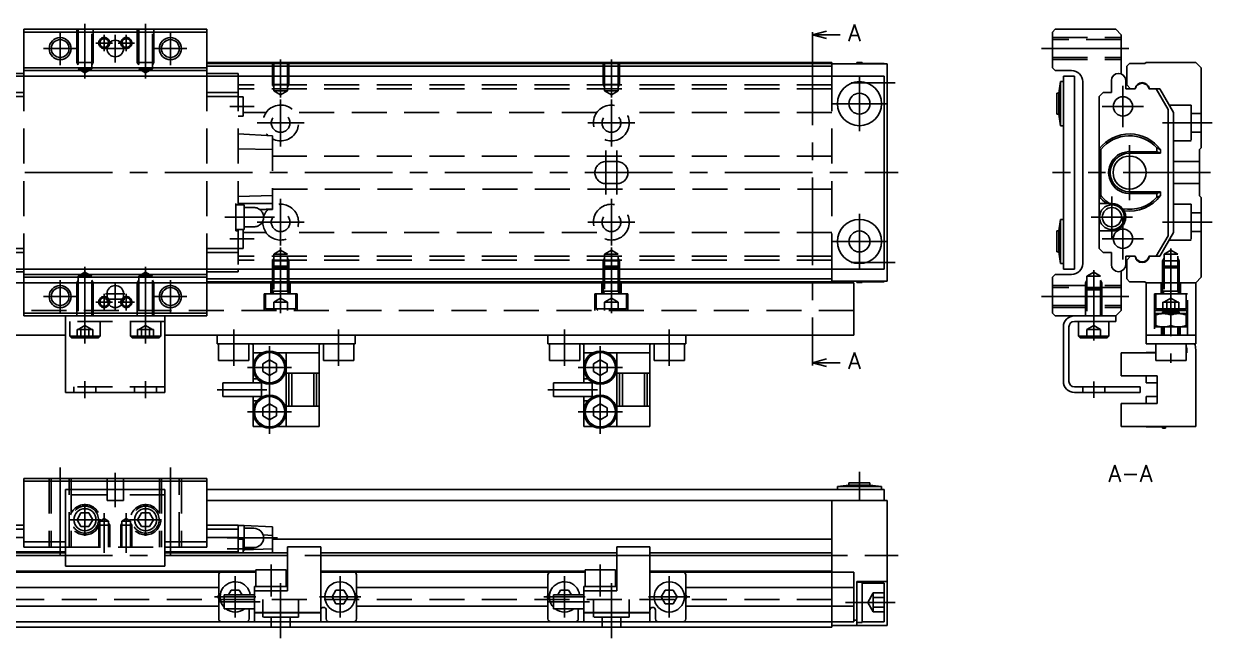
# Model space of a CAD drawing. Extents: x 0 to 397, y -8 to 121.
# Drawn here: x 181.4 to 397, y 8 to 119.5 of the extents above; entities that cross this region are included whole.
import ezdxf

# ---------------------------------------------------------------- set-up
doc = ezdxf.new("R2010")
doc.units = 0
doc.header["$LTSCALE"] = 0.5
doc.linetypes.add('CENTER', pattern=[50.8, 31.75, -6.35, 6.35, -6.35])
doc.linetypes.add('DASHED', pattern=[19.05, 12.7, -6.35])
doc.layers.get('0').update_dxf_attribs({"linetype": 'CONTINUOUS'})
for name, color, linetype in [('MSM_CENTER', 1, 'CENTER'), ('MSM_CONTINUOUS', 7, 'CONTINUOUS'), ('MSM_DASHED', 4, 'DASHED'), ('MSM_NARROW', 5, 'CONTINUOUS'), ('MSM_PART_NUMBER', 7, 'CONTINUOUS')]:
    doc.layers.add(name, color=color, linetype=linetype)
doc.styles.get("Standard").update_dxf_attribs({"font": 'txt.shx', "height": 1, "bigfont": 'bigfont.shx'})

msp = doc.modelspace()

# ---------------------------------------------------------------- linework, layer by layer
for p, q in [((220.3, 110.5), (220.3, 110)), ((220.3, 75), (220.3, 74.5))]:
    msp.add_line(p, q)
at = {"layer": 'MSM_CENTER'}
for p, q in [((192.5, 119.5), (192.5, 109.59)), ((203.5, 119.5), (203.5, 109.59)), ((188, 118), (188, 112)), ((196, 117.5), (196, 114.5)), ((198, 112.5), (198, 117.5)), ((200, 117.5), (200, 114.5)), ((208, 118), (208, 112)), ((324.5, 117), (324.5, 58.5)), ((185, 115), (191, 115)), ((194.5, 116), (197.5, 116)), ((196, 115), (200, 115)), ((201.5, 116), (198.5, 116)), ((205, 115), (211, 115)), ((366, 115), (382.5, 115)), ((228, 113), (228, 106.09)), ((288, 113), (288, 106.09)), ((333, 100), (333, 110)), ((331.5, 108.8), (339.5, 108.8)), ((380.8, 100.75), (380.8, 108.25)), ((228, 97.25), (228, 105.75)), ((288, 97.25), (288, 105.75)), ((218.8, 104.5), (223.2, 104.5)), ((328, 105), (338, 105)), ((384.55, 104.5), (377.05, 104.5)), ((223.75, 101.5), (232.25, 101.5)), ((283.75, 101.5), (292.25, 101.5)), ((397, 101.5), (388, 101.5)), ((382, 87.5), (382, 97.5)), ((287, 96.5), (287, 88.5)), ((289, 96.5), (289, 88.5)), ((80, 92.5), (340, 92.5)), ((396.7, 92.5), (368, 92.5)), ((228, 79.25), (228, 87.75)), ((288, 79.25), (288, 87.75)), ((378.8, 80.65), (378.8, 88.15)), ((226.9, 84.4), (217.9, 84.4)), ((333, 75), (333, 85)), ((382.55, 84.4), (375.05, 84.4)), ((380.8, 76.75), (380.8, 84.25)), ((223.75, 83.5), (232.25, 83.5)), ((283.75, 83.5), (292.25, 83.5)), ((397, 83.5), (388, 83.5)), ((218.8, 80.45), (223.2, 80.45)), ((328, 80), (338, 80)), ((384.55, 80.5), (377.05, 80.5)), ((228, 78.91), (228, 67)), ((288, 78.91), (288, 67)), ((389.5, 78.71), (389.5, 57.95)), ((331.5, 76.2), (339.5, 76.2)), ((192.5, 61.5), (192.5, 75.41)), ((203.5, 61.5), (203.5, 75.41)), ((375.5, 74.81), (375.5, 62.05)), ((188, 67), (188, 73)), ((198, 72.5), (198, 67.5)), ((208, 67), (208, 73)), ((185, 70), (191, 70)), ((194.5, 69), (197.5, 69)), ((196, 67.5), (196, 70.5)), ((196.25, 70.5), (199.75, 70.5)), ((196.25, 69.5), (199.75, 69.5)), ((201.5, 69), (198.5, 69)), ((200, 67.5), (200, 70.5)), ((205, 70), (211, 70)), ((366, 70), (382.5, 70)), ((219.5, 64), (219.5, 57.4)), ((238.5, 57.4), (238.5, 64)), ((279.5, 64), (279.5, 57.4)), ((298.5, 57.4), (298.5, 64)), ((225.99, 45.1), (225.99, 61.1)), ((285.99, 45.1), (285.99, 61.1)), ((221.99, 57.1), (229.99, 57.1)), ((281.99, 57.1), (289.99, 57.1)), ((192.5, 51.55), (192.5, 54.65)), ((203.5, 51.55), (203.5, 54.65)), ((375.5, 51.6), (375.5, 54.6)), ((216.5, 53.1), (225.5, 53.1)), ((276.5, 53.1), (285.5, 53.1)), ((221.99, 49.1), (229.99, 49.1)), ((281.99, 49.1), (289.99, 49.1)), ((188, 39), (188, 22.5)), ((208, 39), (208, 22.5)), ((198, 38), (198, 31.8)), ((333, 33), (333, 38.2)), ((192.5, 26.61), (192.5, 32.39)), ((203.5, 26.61), (203.5, 32.39)), ((196, 30.7), (196, 23.5)), ((200, 30.7), (200, 23.5)), ((189.61, 29.5), (195.39, 29.5)), ((200.61, 29.5), (206.39, 29.5)), ((227.4, 26.2), (218.3, 26.2)), ((218.3, 24.2), (223.2, 24.2)), ((80, 23), (340, 23)), ((226.26, 21.4), (226.26, 15.6)), ((285.99, 21.4), (285.99, 15.6)), ((219.77, 11.75), (219.77, 19.25)), ((228, 8), (228, 18)), ((238.77, 11.75), (238.77, 19.25)), ((279.5, 11.75), (279.5, 19.25)), ((288, 8), (288, 18)), ((298.5, 11.75), (298.5, 19.25)), ((216.02, 15.5), (223.52, 15.5)), ((235.02, 15.5), (242.52, 15.5)), ((275.75, 15.5), (283.25, 15.5)), ((294.75, 15.5), (302.25, 15.5)), ((216.77, 14.6), (224.27, 14.6)), ((276.5, 14.6), (284, 14.6)), ((339.5, 14.5), (330.5, 14.5))]:
    msp.add_line(p, q, dxfattribs=at)
at = {"layer": 'MSM_CONTINUOUS'}
for p, q in [((181.4, 118.5), (214.6, 118.5)), ((181.4, 110), (181.4, 118.5)), ((181.4, 118), (214.6, 118)), ((214.6, 110), (214.6, 118.5)), ((324.5, 117.5), (327, 118.17)), ((324.5, 118), (324.5, 117)), ((327, 116.83), (324.5, 117.5)), ((324.5, 117.5), (329.5, 117.5)), ((368, 118), (368.5, 118.5)), ((368, 111.5), (368, 118)), ((368.5, 118.5), (379.5, 118.5)), ((379.5, 118.5), (380.5, 117.5)), ((380.5, 117.5), (380.5, 110.4)), ((328, 112.5), (214.6, 112.5)), ((328, 112.3), (214.6, 112.3)), ((328, 112.5), (328, 110)), ((338, 112.2), (328, 112.2)), ((333.5, 112.45), (332.5, 112.45)), ((332.5, 112.45), (332.5, 112.2)), ((333.5, 112.45), (333.5, 112.2)), ((337.5, 112.3), (333.5, 112.3)), ((337.5, 112.3), (337.5, 112.2)), ((338, 112.2), (338, 72.8)), ((381.5, 111.8), (382, 112.3)), ((382, 112.3), (384.8, 112.3)), ((384.8, 112.3), (385, 112.5)), ((385, 112.5), (394, 112.5)), ((394, 112.5), (395, 111.5)), ((337.5, 110), (121, 110)), ((181.4, 110.5), (175.7, 110.5)), ((181.4, 111.5), (214.6, 111.5)), ((181.4, 111), (214.6, 111)), ((328, 111.8), (214.6, 111.8)), ((220.3, 110.5), (214.6, 110.5)), ((337.5, 75), (337.5, 110)), ((368.5, 111), (368, 111.5)), ((371.5, 111), (368.5, 111)), ((370, 75), (370, 110)), ((370, 110), (372, 110)), ((372, 110), (372, 75)), ((381.5, 108.4), (381.5, 111.8)), ((395, 111.5), (395, 97)), ((369.45, 109), (369.2, 106.9)), ((369.45, 109), (369.45, 101)), ((370, 109), (369.45, 109)), ((373.5, 76), (373.5, 109)), ((378.7, 109.2), (378.7, 107)), ((381.3, 107.7), (381.3, 109.2)), ((382.2, 107.7), (381.5, 108.4)), ((368.8, 106.9), (368.8, 103.1)), ((369.2, 106.9), (368.8, 106.9)), ((369.2, 106.9), (369.2, 103.1)), ((377.21, 107), (376.5, 106.29)), ((376.5, 106.29), (376.5, 78.71)), ((378.7, 107), (377.21, 107)), ((383.04, 107.7), (381.3, 107.7)), ((385.56, 107.7), (387.5, 107.7)), ((389, 103.96), (386.84, 107.7)), ((390, 103.37), (387.5, 107.7)), ((389, 81.04), (389, 103.96)), ((368.8, 103.1), (369.2, 103.1)), ((369.2, 103.1), (369.45, 101)), ((390, 81.63), (390, 103.37)), ((369.45, 101), (370, 101)), ((376.8, 96.69), (376.5, 96.83)), ((376.8, 96.69), (376.8, 88.31)), ((382, 96), (387.62, 96)), ((386.96, 96.29), (382.32, 96.29)), ((386.96, 96.97), (386.96, 96.29)), ((387.62, 96), (386.96, 96.29)), ((387.62, 96.67), (387.62, 96)), ((395, 97), (394.7, 96.7)), ((394.7, 96.7), (394.7, 88.3)), ((382, 89), (387.62, 89)), ((382.32, 88.71), (386.96, 88.71)), ((386.96, 88.71), (387.62, 89)), ((386.96, 88.71), (386.96, 88.03)), ((387.62, 89), (387.62, 88.33)), ((376.5, 88.17), (376.8, 88.31)), ((376.5, 86.9), (378.8, 86.9)), ((394.7, 88.3), (395, 88)), ((395, 88), (395, 73.5)), ((369.45, 84), (369.2, 81.9)), ((369.45, 84), (369.45, 76)), ((370, 84), (369.45, 84)), ((368.8, 81.9), (368.8, 78.1)), ((369.2, 81.9), (368.8, 81.9)), ((369.2, 81.9), (369.2, 78.1)), ((378.8, 81.9), (376.5, 81.9)), ((386.84, 77.3), (389, 81.04)), ((387.5, 77.3), (390, 81.63)), ((368.8, 78.1), (369.2, 78.1)), ((369.2, 78.1), (369.45, 76)), ((376.5, 78.71), (377.21, 78)), ((377.21, 78), (378.7, 78)), ((378.7, 78), (378.7, 75.8)), ((369.45, 76), (370, 76)), ((381.3, 75.8), (381.3, 77.3)), ((381.3, 77.3), (383.04, 77.3)), ((381.5, 76.6), (382.2, 77.3)), ((381.5, 73.2), (381.5, 76.6)), ((387.5, 77.3), (385.56, 77.3)), ((337.5, 75), (121, 75)), ((175.7, 74.5), (181.4, 74.5)), ((181.4, 75), (181.4, 66.5)), ((181.4, 74), (214.6, 74)), ((181.4, 73.5), (214.6, 73.5)), ((214.6, 75), (214.6, 66.5)), ((214.6, 74.5), (220.3, 74.5)), ((328, 75), (328, 72.5)), ((368, 73.5), (368.5, 74)), ((368, 67), (368, 73.5)), ((368.5, 74), (371.5, 74)), ((370, 75), (372, 75)), ((380.5, 74.6), (380.5, 67.5)), ((395, 73.5), (394, 72.5)), ((332, 72.5), (124, 72.5)), ((328, 73.2), (214.6, 73.2)), ((328, 72.7), (214.6, 72.7)), ((338, 72.8), (328, 72.8)), ((332, 72.5), (332, 63)), ((332.5, 72.8), (332.5, 72.55)), ((332.5, 72.55), (333.5, 72.55)), ((333.5, 72.8), (333.5, 72.55)), ((333.5, 72.7), (337.5, 72.7)), ((337.5, 72.8), (337.5, 72.7)), ((382, 72.7), (381.5, 73.2)), ((384.8, 72.7), (382, 72.7)), ((385, 72.5), (384.8, 72.7)), ((394, 72.5), (385, 72.5)), ((385, 61.4), (385, 72.5)), ((394, 61.4), (394, 72.5)), ((196.5, 70.5), (196.5, 69.5)), ((199.5, 69.5), (199.5, 70.5)), ((181.4, 67), (214.6, 67)), ((368.5, 66.5), (368, 67)), ((380.5, 67.5), (379.5, 66.5)), ((386.6, 64.5), (386.6, 67.5)), ((386.6, 67.5), (392.4, 67.5)), ((386.75, 66.9), (392.25, 66.9)), ((386.75, 66.9), (386.75, 64.5)), ((388.27, 67.4), (388, 67.2)), ((388, 67.2), (388, 66.9)), ((388, 67.2), (391, 67.2)), ((388.27, 67.4), (390.73, 67.4)), ((391, 67.2), (390.73, 67.4)), ((391, 66.9), (391, 67.2)), ((392.25, 64.5), (392.25, 66.9)), ((392.4, 67.5), (392.4, 64.5)), ((181.4, 66.5), (214.6, 66.5)), ((189, 66.5), (189, 52.6)), ((207, 66.5), (207, 52.6)), ((379.5, 66.5), (368.5, 66.5)), ((372, 65.5), (379.5, 65.5)), ((372.75, 65.5), (372.75, 62.8)), ((378.25, 62.8), (378.25, 65.5)), ((379.5, 65.5), (379.5, 66.5)), ((389.5, 64.75), (389.5, 66.65)), ((189, 63), (124, 63)), ((332, 63), (207, 63)), ((216.5, 61.4), (216.5, 63)), ((241.5, 61.4), (241.5, 63)), ((276.5, 61.4), (276.5, 63)), ((301.5, 61.4), (301.5, 63)), ((370, 64.5), (370, 54.6)), ((371, 54.6), (371, 64.5)), ((372.75, 62.8), (373.05, 62.5)), ((372.75, 62.8), (378.25, 62.8)), ((377.95, 62.5), (378.25, 62.8)), ((385, 63), (394, 63)), ((392.4, 64.5), (386.6, 64.5)), ((387.8, 63), (387.8, 64.5)), ((388, 64.5), (388, 63)), ((391.19, 64.51), (390.87, 64.5)), ((391, 63), (391, 64.5)), ((391.2, 64.5), (391.2, 63)), ((241.5, 61.4), (216.5, 61.4)), ((216.75, 61.4), (216.75, 58.4)), ((222.25, 58.4), (222.25, 61.4)), ((222.5, 61.4), (222.67, 61.4)), ((222.67, 61.4), (222.81, 61.39)), ((222.81, 61.39), (222.92, 61.37)), ((222.92, 61.37), (222.98, 61.33)), ((222.98, 61.33), (223, 61.27)), ((223, 61.27), (223, 57.34)), ((235, 61.27), (235.02, 61.34)), ((235, 61.27), (235, 46.4)), ((235.02, 61.34), (235.1, 61.38)), ((235.1, 61.38), (235.21, 61.4)), ((235.21, 61.4), (235.35, 61.4)), ((235.35, 61.4), (235.5, 61.4)), ((235.75, 61.4), (235.75, 58.4)), ((241.25, 58.4), (241.25, 61.4)), ((301.5, 61.4), (276.5, 61.4)), ((276.75, 61.4), (276.75, 58.4)), ((282.25, 58.4), (282.25, 61.4)), ((282.5, 61.4), (282.67, 61.4)), ((282.67, 61.4), (282.81, 61.39)), ((282.81, 61.39), (282.92, 61.37)), ((282.92, 61.37), (282.98, 61.33)), ((282.98, 61.33), (283, 61.27)), ((283, 61.27), (283, 57.34)), ((295, 61.27), (295.02, 61.34)), ((295, 61.27), (295, 46.4)), ((295.02, 61.34), (295.1, 61.38)), ((295.1, 61.38), (295.21, 61.4)), ((295.21, 61.4), (295.35, 61.4)), ((295.35, 61.4), (295.5, 61.4)), ((295.75, 61.4), (295.75, 58.4)), ((301.25, 58.4), (301.25, 61.4)), ((373.05, 62.5), (377.95, 62.5)), ((394, 61.4), (385, 61.4)), ((386.75, 61.4), (386.75, 58.4)), ((392.25, 58.4), (392.25, 61.4)), ((392.4, 60.4), (392.4, 59.8)), ((394, 46.4), (394, 60.4)), ((216.75, 58.4), (222.25, 58.4)), ((224.68, 59.8), (223, 59.8)), ((225.99, 58.54), (224.74, 57.82)), ((227.24, 57.82), (225.99, 58.54)), ((235, 59.8), (227.3, 59.8)), ((229, 59.8), (229, 46.4)), ((235.75, 58.4), (241.25, 58.4)), ((276.75, 58.4), (282.25, 58.4)), ((284.68, 59.8), (283, 59.8)), ((285.99, 58.54), (284.74, 57.82)), ((287.24, 57.82), (285.99, 58.54)), ((295, 59.8), (287.3, 59.8)), ((289, 59.8), (289, 46.4)), ((295.75, 58.4), (301.25, 58.4)), ((324.5, 58), (327, 58.67)), ((324.5, 58.5), (324.5, 57.5)), ((380.5, 55.6), (380.5, 59.8)), ((386.75, 59.8), (380.5, 59.8)), ((385, 59.85), (385, 59.8)), ((386.75, 59.85), (385, 59.85)), ((386.75, 58.4), (392.25, 58.4)), ((392.4, 59.8), (392.25, 59.8)), ((223, 54.35), (223, 56.86)), ((224.74, 57.82), (224.74, 56.38)), ((224.74, 56.38), (225.99, 55.66)), ((225.99, 55.66), (227.24, 56.38)), ((227.24, 57.82), (227.24, 56.38)), ((235, 56.1), (229, 56.1)), ((229.5, 50.1), (229.5, 56.1)), ((230, 50.1), (230, 56.1)), ((234, 50.1), (234, 56.1)), ((234.5, 50.1), (234.5, 56.1)), ((283, 54.35), (283, 56.86)), ((284.74, 57.82), (284.74, 56.38)), ((284.74, 56.38), (285.99, 55.66)), ((285.99, 55.66), (287.24, 56.38)), ((287.24, 57.82), (287.24, 56.38)), ((295, 56.1), (289, 56.1)), ((289.5, 50.1), (289.5, 56.1)), ((290, 50.1), (290, 56.1)), ((294, 50.1), (294, 56.1)), ((294.5, 50.1), (294.5, 56.1)), ((327, 57.33), (324.5, 58)), ((324.5, 58), (329.5, 58)), ((217.5, 54.35), (217.5, 51.85)), ((224.5, 54.35), (217.5, 54.35)), ((223.75, 55.1), (223, 55.1)), ((224.5, 51.7), (224.5, 54.5)), ((277.5, 54.35), (277.5, 51.85)), ((284.5, 54.35), (277.5, 54.35)), ((283.75, 55.1), (283, 55.1)), ((284.5, 51.7), (284.5, 54.5)), ((387, 55.6), (380.5, 55.6)), ((385, 55.6), (385, 54.35)), ((385, 54.35), (387, 54.35)), ((387, 50.6), (387, 55.6)), ((207, 52.6), (189, 52.6)), ((217.5, 51.85), (224.5, 51.85)), ((223, 49.34), (223, 51.85)), ((277.5, 51.85), (284.5, 51.85)), ((283, 49.34), (283, 51.85)), ((383.9, 53.6), (372, 53.6)), ((372, 52.6), (383.9, 52.6)), ((383.9, 52.6), (383.9, 53.6)), ((385, 51.85), (385, 50.6)), ((387, 51.85), (385, 51.85)), ((223, 51.1), (223.75, 51.1)), ((225.99, 50.54), (224.74, 49.82)), ((224.74, 49.82), (224.74, 48.38)), ((227.24, 49.82), (225.99, 50.54)), ((227.24, 49.82), (227.24, 48.38)), ((235, 50.1), (229, 50.1)), ((283, 51.1), (283.75, 51.1)), ((285.99, 50.54), (284.74, 49.82)), ((284.74, 49.82), (284.74, 48.38)), ((287.24, 49.82), (285.99, 50.54)), ((287.24, 49.82), (287.24, 48.38)), ((295, 50.1), (289, 50.1)), ((380.5, 50.6), (387, 50.6)), ((380.5, 46.4), (380.5, 50.6)), ((223, 48.86), (223, 46.4)), ((224.74, 48.38), (225.99, 47.66)), ((225.99, 47.66), (227.24, 48.38)), ((283, 48.86), (283, 46.4)), ((284.74, 48.38), (285.99, 47.66)), ((285.99, 47.66), (287.24, 48.38)), ((224.68, 46.4), (223, 46.4)), ((235, 46.4), (227.3, 46.4)), ((284.68, 46.4), (283, 46.4)), ((295, 46.4), (287.3, 46.4)), ((380.5, 46.4), (394, 46.4)), ((385, 46.4), (385, 46.35)), ((385, 46.35), (388, 46.35)), ((388, 46.4), (388, 46.1)), ((388, 46.1), (388.5, 46.1)), ((388.5, 46.4), (388.5, 46.1)), ((181.4, 37), (214.6, 37)), ((181.4, 24.5), (181.4, 37)), ((214.6, 24.5), (214.6, 37)), ((181.4, 36.5), (214.6, 36.5)), ((207, 35), (189, 35)), ((189, 35), (189, 21.1)), ((207, 35), (207, 21.1)), ((337.5, 35), (214.6, 35)), ((331.1, 35.8), (329, 35.55)), ((329, 35.55), (329, 35)), ((337, 35.55), (329, 35.55)), ((331.1, 36.2), (331.1, 35.8)), ((334.9, 36.2), (331.1, 36.2)), ((334.9, 35.8), (331.1, 35.8)), ((334.9, 35.8), (334.9, 36.2)), ((337, 35.55), (334.9, 35.8)), ((337, 35), (337, 35.55)), ((337.5, 33), (337.5, 35)), ((338, 33), (214.6, 33)), ((328, 33), (328, 10)), ((338, 33), (338, 10.3)), ((191.78, 30.75), (191.06, 29.5)), ((191.78, 30.75), (193.22, 30.75)), ((193.94, 29.5), (193.22, 30.75)), ((202.78, 30.75), (202.06, 29.5)), ((202.78, 30.75), (204.22, 30.75)), ((204.94, 29.5), (204.22, 30.75)), ((175.7, 28.5), (181.4, 28.5)), ((191.06, 29.5), (191.78, 28.25)), ((191.78, 28.25), (193.22, 28.25)), ((193.22, 28.25), (193.94, 29.5)), ((202.06, 29.5), (202.78, 28.25)), ((202.78, 28.25), (204.22, 28.25)), ((204.22, 28.25), (204.94, 29.5)), ((214.6, 28.5), (220.3, 28.5)), ((220.3, 28.5), (221.32, 28.45)), ((220.3, 28.5), (220.3, 23.5)), ((221.4, 28.45), (220.3, 28.45)), ((221.4, 28.45), (226.5, 28.2)), ((221.4, 23.95), (221.4, 28.45)), ((226.5, 28.2), (226.5, 23.5)), ((175.7, 27.79), (181.4, 27.79)), ((175.7, 26.3), (181.4, 26.3)), ((214.6, 27.79), (220.3, 27.79)), ((214.6, 26.3), (220.3, 26.3)), ((221.2, 25.95), (220.3, 25.95)), ((221.2, 25.95), (221.2, 23.5)), ((223.15, 27.95), (221.4, 27.95)), ((226.5, 26.63), (224.8, 26.79)), ((328, 26), (226.5, 26)), ((181.4, 25.5), (189, 25.5)), ((181.4, 24.5), (189, 24.5)), ((207, 25.5), (214.6, 25.5)), ((207, 24.5), (214.6, 24.5)), ((221.2, 23.95), (221.4, 23.95)), ((221.4, 24.45), (223.15, 24.45)), ((221.4, 24.03), (226.5, 24.23)), ((229.27, 24.6), (229.27, 16.6)), ((235.27, 24.6), (229.27, 24.6)), ((235.27, 24.6), (235.27, 11)), ((289, 24.6), (289, 16.6)), ((295, 24.6), (289, 24.6)), ((295, 24.6), (295, 11)), ((189, 23.5), (173, 23.5)), ((189, 23), (173, 23)), ((175.7, 23.7), (189, 23.7)), ((207, 23.7), (220.3, 23.7)), ((229.27, 23.5), (207, 23.5)), ((229.27, 23), (207, 23)), ((289, 23.5), (235.27, 23.5)), ((289, 23), (235.27, 23)), ((328, 23.5), (295, 23.5)), ((328, 23), (295, 23)), ((223.51, 20.2), (173, 20.2)), ((223.51, 20), (173, 20)), ((207, 21.1), (189, 21.1)), ((216.77, 19.5), (216.77, 11.5)), ((223.51, 20.4), (223.51, 17.4)), ((229.01, 20.4), (223.51, 20.4)), ((229.01, 17.4), (229.01, 20.4)), ((229.27, 20.2), (229.01, 20.2)), ((229.27, 20), (229.01, 20)), ((283.24, 20.2), (235.27, 20.2)), ((283.24, 20), (235.27, 20)), ((241.77, 11.5), (241.77, 19.5)), ((276.5, 19.5), (276.5, 11.5)), ((283.24, 20.4), (283.24, 17.4)), ((288.74, 20.4), (283.24, 20.4)), ((288.74, 17.4), (288.74, 20.4)), ((289, 20.2), (288.74, 20.2)), ((289, 20), (288.74, 20)), ((328, 20.2), (295, 20.2)), ((332, 20), (295, 20)), ((301.5, 11.5), (301.5, 19.5)), ((332, 20), (332, 11)), ((223.26, 17.4), (223.26, 16.6)), ((229.26, 17.4), (223.26, 17.4)), ((229.26, 16.6), (229.26, 17.4)), ((282.99, 17.4), (282.99, 16.6)), ((288.99, 17.4), (282.99, 17.4)), ((288.99, 16.6), (288.99, 17.4)), ((338, 18.3), (332.5, 18.3)), ((332.5, 18.3), (332.5, 10.3)), ((333.5, 18.15), (332.5, 18.15)), ((333.5, 18.15), (333.5, 10.85)), ((337.5, 18), (333.5, 18)), ((337.5, 18), (337.5, 11)), ((216.77, 17.2), (179.5, 17.2)), ((216.76, 15.8), (216.59, 15.5)), ((216.59, 15.5), (216.76, 15.2)), ((223.27, 15.85), (217.77, 15.85)), ((217.77, 15.85), (217.77, 13.35)), ((219.04, 16.75), (218.52, 15.85)), ((219.04, 16.75), (220.49, 16.75)), ((221.01, 15.85), (220.49, 16.75)), ((229.27, 16.6), (223.26, 16.6)), ((223.27, 11), (223.27, 16.6)), ((238.04, 16.75), (237.32, 15.5)), ((237.32, 15.5), (238.04, 14.25)), ((238.04, 16.75), (239.49, 16.75)), ((240.21, 15.5), (239.49, 16.75)), ((239.49, 14.25), (240.21, 15.5)), ((276.5, 17.2), (241.77, 17.2)), ((241.94, 15.5), (241.77, 15.8)), ((241.77, 15.2), (241.94, 15.5)), ((276.5, 15.8), (276.32, 15.5)), ((276.32, 15.5), (276.5, 15.2)), ((283, 15.85), (277.5, 15.85)), ((277.5, 15.85), (277.5, 13.35)), ((278.78, 16.75), (278.26, 15.85)), ((278.78, 16.75), (280.22, 16.75)), ((280.74, 15.85), (280.22, 16.75)), ((289, 16.6), (282.99, 16.6)), ((283, 11), (283, 16.6)), ((297.78, 16.75), (297.06, 15.5)), ((297.06, 15.5), (297.78, 14.25)), ((297.78, 16.75), (299.22, 16.75)), ((299.94, 15.5), (299.22, 16.75)), ((299.22, 14.25), (299.94, 15.5)), ((332, 17.2), (301.5, 17.2)), ((301.68, 15.5), (301.5, 15.8)), ((301.5, 15.2), (301.68, 15.5)), ((216.77, 13.8), (179.5, 13.8)), ((217.77, 13.35), (223.27, 13.35)), ((222.27, 11.5), (222.27, 13.1)), ((223.2, 13.35), (223.25, 13.23)), ((223.25, 13.23), (223.27, 13.1)), ((235.27, 13.1), (235.29, 13.25)), ((235.29, 13.25), (235.36, 13.39)), ((235.36, 13.39), (235.47, 13.5)), ((235.47, 13.5), (235.61, 13.58)), ((235.61, 13.58), (235.77, 13.6)), ((236.27, 13.1), (236.27, 11.5)), ((238.04, 14.25), (239.49, 14.25)), ((276.5, 13.8), (241.77, 13.8)), ((277.5, 13.35), (283, 13.35)), ((282, 11.5), (282, 13.1)), ((282.93, 13.35), (282.98, 13.23)), ((282.98, 13.23), (283, 13.1)), ((295, 13.1), (295.02, 13.25)), ((295.02, 13.25), (295.1, 13.39)), ((295.1, 13.39), (295.21, 13.5)), ((295.21, 13.5), (295.35, 13.58)), ((295.35, 13.58), (295.5, 13.6)), ((296, 13.1), (296, 11.5)), ((297.78, 14.25), (299.22, 14.25)), ((332, 13.8), (301.5, 13.8)), ((332, 11), (124, 11)), ((223.27, 12.65), (235.27, 12.65)), ((223.27, 12.6), (235.27, 12.6)), ((223.32, 12.65), (223.32, 12.6)), ((235.22, 12.65), (235.22, 12.6)), ((283, 12.65), (295, 12.65)), ((283, 12.6), (295, 12.6)), ((283.05, 12.65), (283.05, 12.6)), ((294.95, 12.65), (294.95, 12.6)), ((332.5, 11.3), (332, 11.3)), ((332.5, 10.85), (333.5, 10.85)), ((333.5, 11), (337.5, 11)), ((328, 10), (128, 10)), ((338, 10.3), (328, 10.3))]:
    msp.add_line(p, q, dxfattribs=at)
for centre, radius in [((188, 115), 1.62), ((198, 115), 1.5), ((208, 115), 1.62), ((333, 105), 4), ((333, 105), 1.9), ((380.8, 104.5), 1.75), ((382, 92.5), 3), ((378.8, 84.4), 2.25), ((378.8, 84.4), 1.75), ((333, 80), 4), ((380.8, 80.5), 1.75), ((333, 80), 1.9), ((188, 70), 1.62), ((208, 70), 1.62), ((225.99, 57.1), 3), ((225.99, 57.1), 2.75), ((285.99, 57.1), 3), ((285.99, 57.1), 2.75), ((225.99, 49.1), 3), ((225.99, 49.1), 2.75), ((285.99, 49.1), 3), ((285.99, 49.1), 2.75), ((192.5, 29.5), 2), ((203.5, 29.5), 2), ((238.77, 15.5), 2.75), ((298.5, 15.5), 2.75)]:
    msp.add_circle(centre, radius, dxfattribs=at)
for centre, radius, start, end in [((371.5, 109), 2, 0, 90), ((380, 109.2), 1.3, 0, 180), ((384.3, 107.5), 1.32, 8.7147, 171.2853), ((384.3, 107.4), 1.3, 13.3424, 166.6576), ((382, 92.5), 7, 36.5962, 141.7868), ((382, 92.5), 6.68, 42.0402, 141.1265), ((382, 92.5), 3.8, 85.1074, 274.8926), ((382, 92.5), 3.5, 90, 270), ((382.58, 86.31), 11.52, 64.0671, 67.6778), ((382, 92.5), 7, 218.2132, 233.1301), ((382, 92.5), 6.68, 218.8735, 237.0286), ((378.8, 84.4), 2.5, 270, 90), ((382, 92.5), 6.68, 259.3812, 317.9598), ((382, 92.5), 7, 261.8617, 323.4038), ((384.87, 93.57), 5.92, 290.6125, 297.6426), ((371.5, 76), 2, 270, 0), ((380, 75.8), 1.3, 180, 0), ((384.3, 77.5), 1.32, 188.7147, 351.2853), ((384.3, 77.6), 1.3, 193.3424, 346.6576), ((198, 70.5), 1.5, 0, 180), ((198, 69.5), 1.5, 180, 0), ((388.13, 62.92), 3.98, 69.7735, 110.2265), ((390.87, 62.92), 3.98, 69.7735, 110.2265), ((372, 64.5), 2, 90, 180), ((372, 64.5), 1, 90, 180), ((388.13, 68.48), 3.98, 249.7735, 290.2265), ((390.87, 68.48), 3.98, 249.7735, 290.2265), ((391.4, 60.4), 1, 0, 31.7883), ((391.4, 60.4), 2.6, 0, 22.6199), ((372, 54.6), 2, 180, 270), ((372, 54.6), 1, 180, 270), ((223.15, 26.2), 1.75, 270, 90), ((217.27, 19.5), 0.5, 90, 180), ((241.27, 19.5), 0.5, 0, 90), ((277, 19.5), 0.5, 90, 180), ((301, 19.5), 0.5, 0, 90), ((219.77, 15.5), 2.75, 7.312, 223.3418), ((279.5, 15.5), 2.75, 7.312, 223.3418), ((219.77, 15.5), 2.75, 231.4273, 308.5727), ((222.77, 13.1), 0.5, 150, 180), ((235.77, 13.1), 0.5, 0, 90), ((279.5, 15.5), 2.75, 231.4273, 308.5727), ((282.5, 13.1), 0.5, 150, 180), ((295.5, 13.1), 0.5, 0, 90), ((217.27, 11.5), 0.5, 180, 270), ((221.77, 11.5), 0.5, 270, 0), ((236.77, 11.5), 0.5, 180, 270), ((241.27, 11.5), 0.5, 270, 0), ((277, 11.5), 0.5, 180, 270), ((281.5, 11.5), 0.5, 270, 0), ((296.5, 11.5), 0.5, 180, 270), ((301, 11.5), 0.5, 270, 0)]:
    msp.add_arc(centre, radius, start, end, dxfattribs=at)
at = {"layer": 'MSM_DASHED'}
for p, q in [((191, 118.5), (191, 112.5)), ((191.27, 118.5), (191.27, 111.3)), ((193.73, 111.3), (193.73, 118.5)), ((194, 118.5), (194, 112.5)), ((202, 118.5), (202, 112.5)), ((202.27, 118.5), (202.27, 111.3)), ((204.73, 111.3), (204.73, 118.5)), ((205, 118.5), (205, 112.5)), ((368, 117), (380.5, 117)), ((380.5, 116.62), (368, 116.62)), ((194, 112.5), (191, 112.5)), ((191, 112.5), (191.27, 112.03)), ((194, 112.5), (193.73, 112.03)), ((205, 112.5), (202, 112.5)), ((202, 112.5), (202.27, 112.03)), ((205, 112.5), (204.73, 112.03)), ((226.5, 112.5), (226.5, 108.5)), ((226.77, 107.3), (226.77, 112.5)), ((229.23, 112.5), (229.23, 107.3)), ((229.5, 112.5), (229.5, 108.5)), ((286.5, 112.5), (286.5, 108.5)), ((286.77, 107.3), (286.77, 112.5)), ((289.23, 112.5), (289.23, 107.3)), ((289.5, 112.5), (289.5, 108.5)), ((368, 113.38), (380.5, 113.38)), ((368, 113), (380.5, 113)), ((181.4, 110), (181.4, 75)), ((191.27, 111.3), (192.5, 110.59)), ((193.73, 111.3), (191.27, 111.3)), ((192.5, 110.59), (193.73, 111.3)), ((202.27, 111.3), (203.5, 110.59)), ((204.73, 111.3), (202.27, 111.3)), ((203.5, 110.59), (204.73, 111.3)), ((214.6, 110), (214.6, 75)), ((220.3, 110), (220.3, 86.9)), ((328, 110), (328, 75)), ((328, 108.4), (220.3, 108.4)), ((226.5, 108.5), (226.77, 108.03)), ((229.5, 108.5), (226.5, 108.5)), ((229.5, 108.5), (229.23, 108.03)), ((286.5, 108.5), (286.77, 108.03)), ((289.5, 108.5), (286.5, 108.5)), ((289.5, 108.5), (289.23, 108.03)), ((175.7, 107), (181.4, 107)), ((175.7, 106.29), (181.4, 106.29)), ((214.6, 107), (220.3, 107)), ((214.6, 106.29), (220.3, 106.29)), ((328, 107.7), (220.3, 107.7)), ((221.2, 106.25), (220.3, 106.25)), ((221.2, 106.25), (221.2, 102.75)), ((229.23, 107.3), (226.77, 107.3)), ((228, 106.59), (226.77, 107.3)), ((229.23, 107.3), (228, 106.59)), ((289.23, 107.3), (286.77, 107.3)), ((288, 106.59), (286.77, 107.3)), ((289.23, 107.3), (288, 106.59)), ((393.2, 104.75), (389.2, 104.75)), ((393.2, 104.75), (393.2, 98.25)), ((220.3, 102.75), (221.2, 102.75)), ((225.34, 103.37), (221.2, 103.37)), ((285.34, 103.37), (230.66, 103.37)), ((328, 103.37), (290.66, 103.37)), ((395, 103.2), (393.2, 103.2)), ((226.5, 99.18), (220.3, 99.5)), ((393.2, 99.8), (395, 99.8)), ((226.5, 99.18), (226.5, 85.82)), ((390, 98.25), (393.2, 98.25)), ((226.5, 96.69), (220.3, 96.83)), ((328, 95.5), (226.5, 95.5)), ((289, 94.5), (287, 94.5)), ((390, 94.5), (394.7, 94.5)), ((226.5, 89.5), (328, 89.5)), ((287, 90.5), (289, 90.5)), ((390, 90.5), (394.7, 90.5)), ((226.5, 86.9), (219.9, 86.9)), ((219.9, 86.9), (219.9, 81.9)), ((221.4, 86.65), (219.9, 86.65)), ((220.3, 88.17), (226.5, 88.31)), ((221.4, 82.15), (221.4, 86.65)), ((393.2, 86.75), (390, 86.75)), ((393.2, 86.75), (393.2, 80.25)), ((223.15, 86.15), (221.4, 86.15)), ((224.2, 85.8), (226.5, 85.94)), ((224.31, 85.71), (226.5, 85.82)), ((395, 85.2), (393.2, 85.2)), ((219.9, 82.15), (221.4, 82.15)), ((220.3, 82.15), (220.3, 75)), ((221.2, 82.15), (221.2, 78.75)), ((221.4, 82.65), (223.15, 82.65)), ((220.3, 81.9), (219.9, 81.9)), ((225.34, 81.63), (221.2, 81.63)), ((285.34, 81.63), (230.66, 81.63)), ((328, 81.63), (290.66, 81.63)), ((389.2, 80.25), (393.2, 80.25)), ((393.2, 81.8), (395, 81.8)), ((175.7, 78.71), (181.4, 78.71)), ((175.7, 78), (181.4, 78)), ((214.6, 78.71), (220.3, 78.71)), ((214.6, 78), (220.3, 78)), ((220.3, 78.75), (221.2, 78.75)), ((228, 78.41), (226.77, 77.7)), ((229.23, 77.7), (226.77, 77.7)), ((226.77, 77.7), (226.77, 71)), ((229.23, 77.7), (228, 78.41)), ((229.23, 71), (229.23, 77.7)), ((288, 78.41), (286.77, 77.7)), ((289.23, 77.7), (286.77, 77.7)), ((286.77, 77.7), (286.77, 71)), ((289.23, 77.7), (288, 78.41)), ((289.23, 71), (289.23, 77.7)), ((389.5, 78.41), (388.27, 77.7)), ((390.73, 77.7), (388.27, 77.7)), ((388.27, 77.7), (388.27, 71)), ((390.73, 77.7), (389.5, 78.41)), ((390.73, 71), (390.73, 77.7)), ((328, 77.3), (220.3, 77.3)), ((328, 76.6), (220.3, 76.6)), ((226.5, 76.5), (226.77, 76.97)), ((226.5, 76.5), (226.5, 70.5)), ((229.5, 76.5), (226.5, 76.5)), ((226.77, 75.5), (226.5, 75.23)), ((226.77, 75.5), (229.23, 75.5)), ((229.5, 76.5), (229.23, 76.97)), ((229.5, 75.23), (229.23, 75.5)), ((229.5, 70.5), (229.5, 76.5)), ((286.5, 76.5), (286.77, 76.97)), ((286.5, 76.5), (286.5, 70.5)), ((289.5, 76.5), (286.5, 76.5)), ((286.77, 75.5), (286.5, 75.23)), ((286.77, 75.5), (289.23, 75.5)), ((289.5, 76.5), (289.23, 76.97)), ((289.5, 75.23), (289.23, 75.5)), ((289.5, 70.5), (289.5, 76.5)), ((388, 76.5), (388.27, 76.97)), ((388, 76.5), (388, 70.5)), ((391, 76.5), (388, 76.5)), ((388.27, 75.5), (388, 75.23)), ((388.27, 75.5), (390.73, 75.5)), ((391, 76.5), (390.73, 76.97)), ((391, 75.23), (390.73, 75.5)), ((391, 70.5), (391, 76.5)), ((192.5, 74.41), (191.27, 73.7)), ((193.73, 73.7), (191.27, 73.7)), ((191.27, 73.7), (191.27, 66.5)), ((193.73, 73.7), (192.5, 74.41)), ((193.73, 66.5), (193.73, 73.7)), ((203.5, 74.41), (202.27, 73.7)), ((204.73, 73.7), (202.27, 73.7)), ((202.27, 73.7), (202.27, 66.5)), ((204.73, 73.7), (203.5, 74.41)), ((204.73, 66.5), (204.73, 73.7)), ((226.5, 75.23), (229.5, 75.23)), ((286.5, 75.23), (289.5, 75.23)), ((375.5, 74.41), (374.27, 73.7)), ((374.27, 73.7), (374.27, 66.5)), ((376.73, 73.7), (374.27, 73.7)), ((376.73, 73.7), (375.5, 74.41)), ((376.73, 66.5), (376.73, 73.7)), ((388, 75.23), (391, 75.23)), ((191, 72.5), (191.27, 72.97)), ((194, 72.5), (191, 72.5)), ((191, 66.5), (191, 72.5)), ((194, 72.5), (193.73, 72.97)), ((194, 66.5), (194, 72.5)), ((202, 72.5), (202.27, 72.97)), ((205, 72.5), (202, 72.5)), ((202, 66.5), (202, 72.5)), ((205, 72.5), (204.73, 72.97)), ((205, 66.5), (205, 72.5)), ((226.25, 72.5), (226.25, 70.5)), ((229.75, 70.5), (229.75, 72.5)), ((286.25, 72.5), (286.25, 70.5)), ((289.75, 70.5), (289.75, 72.5)), ((368, 72), (380.5, 72)), ((380.5, 71.62), (368, 71.62)), ((374, 72.5), (374.27, 72.97)), ((374, 66.5), (374, 72.5)), ((374.27, 71.5), (374, 71.23)), ((374, 71.23), (377, 71.23)), ((374.27, 71.5), (376.73, 71.5)), ((377, 72.5), (376.73, 72.97)), ((377, 71.23), (376.73, 71.5)), ((377, 66.5), (377, 72.5)), ((387.75, 72.5), (387.75, 70.5)), ((391.25, 70.5), (391.25, 72.5)), ((225, 70.5), (231, 70.5)), ((225, 70.5), (225, 67.5)), ((225.25, 70.5), (225.25, 67.8)), ((229.5, 71), (226.5, 71)), ((226.5, 70.5), (226.77, 71)), ((226.75, 69), (228, 69.72)), ((226.75, 69), (226.75, 67.5)), ((226.75, 69), (229.25, 69)), ((228, 69.72), (229.25, 69)), ((228, 69), (228, 67.5)), ((229.5, 70.5), (229.23, 71)), ((229.25, 69), (229.25, 67.5)), ((230.75, 67.8), (230.75, 70.5)), ((231, 67.5), (231, 70.5)), ((285, 70.5), (291, 70.5)), ((285, 70.5), (285, 67.5)), ((285.25, 70.5), (285.25, 67.8)), ((289.5, 71), (286.5, 71)), ((286.5, 70.5), (286.77, 71)), ((286.75, 69), (288, 69.72)), ((286.75, 69), (286.75, 67.5)), ((286.75, 69), (289.25, 69)), ((288, 69.72), (289.25, 69)), ((288, 69), (288, 67.5)), ((289.5, 70.5), (289.23, 71)), ((289.25, 69), (289.25, 67.5)), ((290.75, 67.8), (290.75, 70.5)), ((291, 67.5), (291, 70.5)), ((386.5, 70.5), (386.5, 63)), ((386.5, 70.5), (392.5, 70.5)), ((386.75, 70.5), (386.75, 67.8)), ((391, 71), (388, 71)), ((388, 70.5), (388.27, 71)), ((388.06, 69), (390.94, 69)), ((388.06, 69), (388.06, 67.5)), ((388.25, 69), (389.5, 69.72)), ((388.78, 69), (388.78, 67.5)), ((389.5, 69.72), (390.75, 69)), ((390.22, 69), (390.22, 67.5)), ((391, 70.5), (390.73, 71)), ((390.94, 69), (390.94, 67.5)), ((392.25, 67.8), (392.25, 70.5)), ((392.5, 63), (392.5, 70.5)), ((332, 67.5), (124, 67.5)), ((225.25, 67.8), (225.55, 67.5)), ((225.25, 67.8), (230.75, 67.8)), ((230.45, 67.5), (230.75, 67.8)), ((285.25, 67.8), (285.55, 67.5)), ((285.25, 67.8), (290.75, 67.8)), ((290.45, 67.5), (290.75, 67.8)), ((368, 68.38), (380.5, 68.38)), ((368, 68), (380.5, 68)), ((386.75, 67.8), (392.25, 67.8)), ((386.75, 67.8), (387.05, 67.5)), ((391.95, 67.5), (392.25, 67.8)), ((207, 65.5), (189, 65.5)), ((189.75, 65.5), (189.75, 62.8)), ((191.25, 64), (192.5, 64.72)), ((192.5, 64.72), (193.75, 64)), ((195.25, 62.8), (195.25, 65.5)), ((200.75, 65.5), (200.75, 62.8)), ((202.25, 64), (203.5, 64.72)), ((203.5, 64.72), (204.75, 64)), ((206.25, 62.8), (206.25, 65.5)), ((374.25, 64), (375.5, 64.72)), ((375.5, 64.72), (376.75, 64)), ((189.75, 62.8), (190.05, 62.5)), ((189.75, 62.8), (195.25, 62.8)), ((191.06, 64), (193.94, 64)), ((191.06, 64), (191.06, 62.5)), ((191.78, 64), (191.78, 62.5)), ((193.22, 64), (193.22, 62.5)), ((193.94, 64), (193.94, 62.5)), ((194.95, 62.5), (195.25, 62.8)), ((200.75, 62.8), (201.05, 62.5)), ((200.75, 62.8), (206.25, 62.8)), ((202.06, 64), (204.94, 64)), ((202.06, 64), (202.06, 62.5)), ((202.78, 64), (202.78, 62.5)), ((204.22, 64), (204.22, 62.5)), ((204.94, 64), (204.94, 62.5)), ((205.95, 62.5), (206.25, 62.8)), ((374.25, 64), (374.25, 62.5)), ((374.25, 64), (376.75, 64)), ((375.5, 64), (375.5, 62.5)), ((376.75, 64), (376.75, 62.5)), ((190.05, 62.5), (194.95, 62.5)), ((201.05, 62.5), (205.95, 62.5)), ((207, 53.6), (189, 53.6)), ((190.5, 53.6), (190.5, 52.6)), ((194.5, 52.6), (194.5, 53.6)), ((201.5, 53.6), (201.5, 52.6)), ((205.5, 52.6), (205.5, 53.6)), ((373.5, 53.6), (373.5, 52.6)), ((377.5, 52.6), (377.5, 53.6)), ((186, 37), (186, 24.5)), ((186.38, 37), (186.38, 24.5)), ((189.62, 24.5), (189.62, 37)), ((190, 37), (190, 24.5)), ((196.5, 33), (196.5, 37)), ((199.5, 33), (199.5, 37)), ((206, 37), (206, 24.5)), ((206.38, 37), (206.38, 24.5)), ((209.62, 24.5), (209.62, 37)), ((210, 37), (210, 24.5)), ((196.5, 34), (189, 34)), ((196.5, 33), (199.5, 33)), ((207, 34), (199.5, 34)), ((195, 28.5), (195.22, 28.87)), ((195, 24.5), (195, 28.5)), ((195, 28.5), (197, 28.5)), ((196, 29.7), (195.22, 29.25)), ((195.22, 29.25), (195.22, 24.5)), ((196.78, 29.25), (195.22, 29.25)), ((196.78, 29.25), (196, 29.7)), ((196.78, 24.5), (196.78, 29.25)), ((197, 28.5), (196.78, 28.87)), ((197, 24.5), (197, 28.5)), ((199, 28.5), (199.22, 28.87)), ((199, 24.5), (199, 28.5)), ((199, 28.5), (201, 28.5)), ((200, 29.7), (199.22, 29.25)), ((199.22, 29.25), (199.22, 24.5)), ((200.78, 29.25), (199.22, 29.25)), ((200.78, 29.25), (200, 29.7)), ((200.78, 24.5), (200.78, 29.25)), ((201, 28.5), (200.78, 28.87)), ((201, 24.5), (201, 28.5)), ((189, 24.5), (207, 24.5)), ((328, 20), (328, 11)), ((335.5, 16.23), (334.5, 14.5)), ((335.5, 16.23), (335.5, 12.77)), ((335.5, 16.23), (337.5, 16.23)), ((335.5, 15.37), (337.5, 15.37)), ((328, 15), (128, 15)), ((224.75, 15), (224.75, 11.8)), ((231.25, 11.8), (231.25, 15)), ((284.75, 15), (284.75, 11.8)), ((291.25, 11.8), (291.25, 15)), ((335.5, 12.77), (334.5, 14.5)), ((335.5, 13.63), (337.5, 13.63)), ((231.25, 11.8), (224.75, 11.8)), ((226.3, 11.8), (226.3, 10)), ((229.7, 10), (229.7, 11.8)), ((291.25, 11.8), (284.75, 11.8)), ((286.3, 11.8), (286.3, 10)), ((289.7, 10), (289.7, 11.8)), ((335.5, 12.77), (337.5, 12.77))]:
    msp.add_line(p, q, dxfattribs=at)
for centre, radius in [((196, 116), 1), ((196, 116), 0.784), ((200, 116), 1), ((200, 116), 0.784), ((288, 101.5), 3.25), ((228, 101.5), 1.7), ((288, 101.5), 1.7), ((288, 83.5), 3.25), ((228, 83.5), 1.7), ((288, 83.5), 1.7), ((196, 69), 1), ((196, 69), 0.784), ((200, 69), 1), ((200, 69), 0.784), ((192.5, 29.5), 2.75), ((192.5, 29.5), 2.45), ((203.5, 29.5), 2.75), ((203.5, 29.5), 2.45)]:
    msp.add_circle(centre, radius, dxfattribs=at)
for centre, radius, start, end in [((228, 101.5), 3.25, 242.5136, 224.607), ((287, 92.5), 2, 90, 270), ((289, 92.5), 2, 270, 90), ((228, 83.5), 3.25, 176.3645, 117.4864), ((223.15, 84.4), 1.75, 270, 90), ((228, 83.5), 3.25, 135.393, 162.6102)]:
    msp.add_arc(centre, radius, start, end, dxfattribs=at)
at = {"layer": 'MSM_NARROW'}
for p, q in [((388.27, 66.9), (388.27, 67.4)), ((390.73, 66.9), (390.73, 67.4)), ((388.27, 63), (388.27, 64.5)), ((390.73, 63), (390.73, 64.5))]:
    msp.add_line(p, q, dxfattribs=at)
for centre in [(188, 115), (208, 115), (188, 70), (208, 70)]:
    msp.add_circle(centre, 2, dxfattribs=at)

# ---------------------------------------------------------------- texts
at = {"layer": 'MSM_PART_NUMBER'}
for s, p in [('A', (330.92, 116.37)), ('A', (330.92, 56.87)), ('A-A', (378.2, 36.4))]:
    msp.add_text(s, height=3, dxfattribs=at).set_placement(p)

doc.saveas('drawing.dxf')
